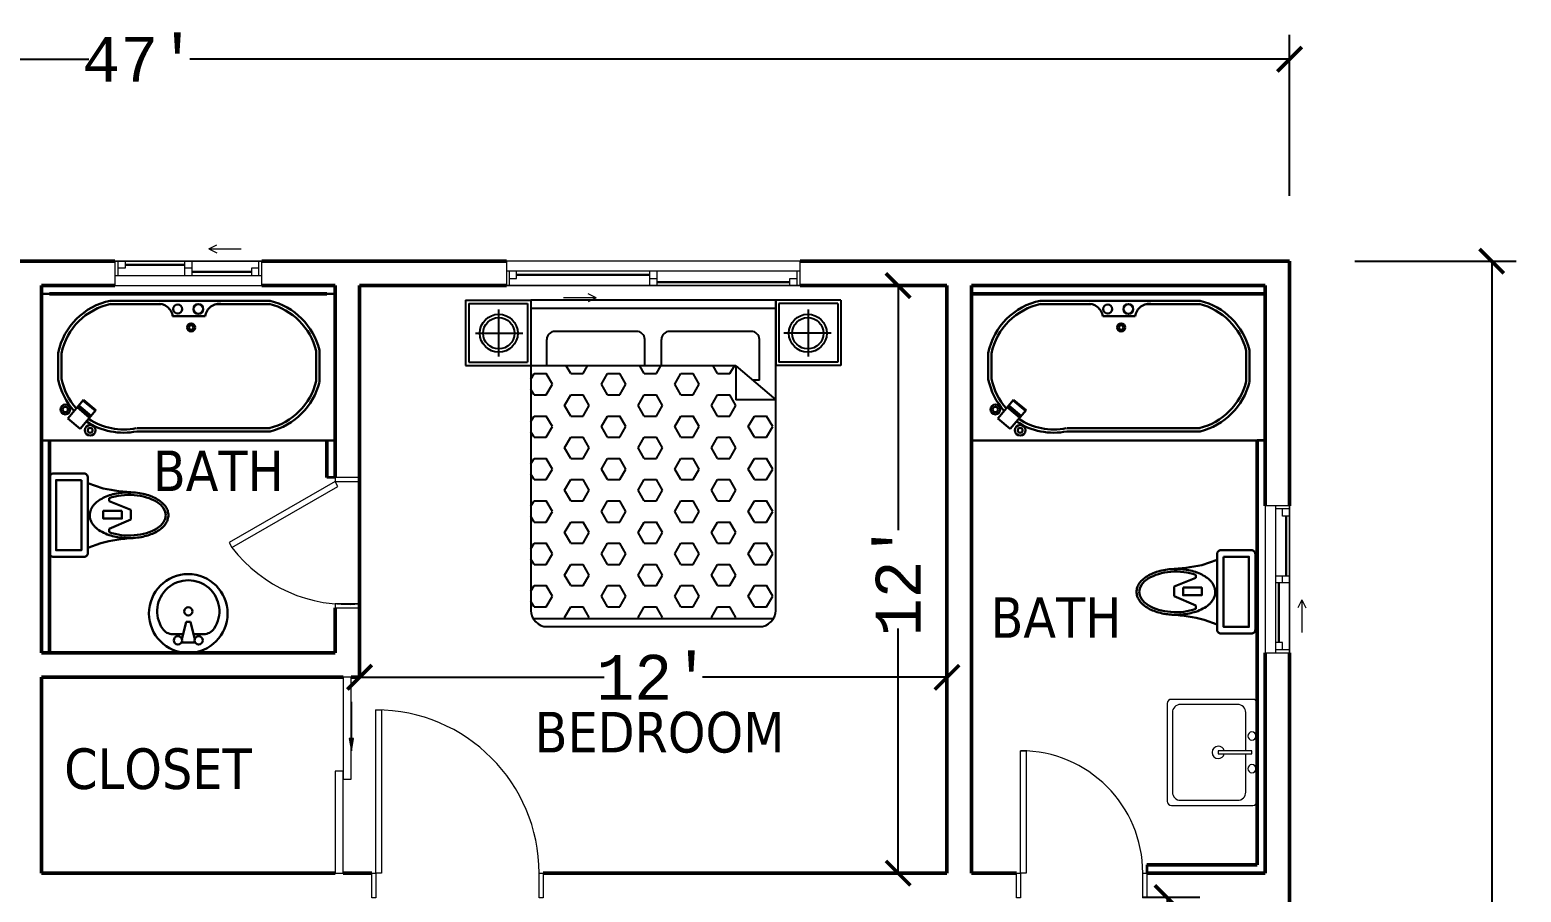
# Model space of a CAD drawing. Header units: inches. Extents: x 8351 to 42256, y 21052 to 33437.
# Drawn here: x 32353.8 to 32719.4, y 30037.3 to 30248.7 of the extents above; entities that cross this region are included whole.
import ezdxf

# ---------------------------------------------------------------- set-up
doc = ezdxf.new("R2010")
doc.units = ezdxf.units.IN
doc.header["$MEASUREMENT"] = 0
for name, color, linetype, lineweight in [('A-DETL-GENF', 92, 'Continuous', 9), ('A-DIM', 7, 'Continuous', 25), ('A-DOOR', 10, 'Continuous', 13), ('A-DOOR-FRAM', 31, 'Continuous', 20), ('A-GLAZ', 160, 'Continuous', 13), ('A-PLUMBING', 6, 'Continuous', 30), ('A-TEXT', 7, 'Continuous', 25), ('A-WALL', 7, 'Continuous', 35), ('P-SANR-FIXT', 220, 'Continuous', 9)]:
    doc.layers.add(name, color=color, linetype=linetype, lineweight=lineweight)
doc.layers.add('A-FUNTURE', color=241, linetype='Continuous')
doc.styles.add('ATT', font='txt')
doc.styles.add('PDF Tahoma', font='tahoma.ttf')
doc.styles.get("Standard").update_dxf_attribs({"font": 'consolab.ttf', "height": 11})
doc.dimstyles.get("Standard").update_dxf_attribs({"dimtxt": 11, "dimasz": 6, "dimexe": 6, "dimexo": 16, "dimgap": 0.09, "dimtad": 0, "dimdec": 0, "dimzin": 0, "dimdsep": 46, "dimlunit": 4, "dimtxsty": 'Standard', "dimblk": 'ARCHTICK', "dimcen": 0.09, "dimclrd": 256, "dimclre": 256, "dimclrt": 256, "dimadec": 0, "dimazin": 0, "dimtfac": 1, "dimtdec": 0, "dimtix": 1, "dimtofl": 0, "dimtmove": 0, "dimatfit": 2, "dimldrblk": 'ARCHTICK', "dimfxl": 1, "dimtolj": 1, "dimtzin": 0, "dimlwd": -1, "dimlwe": -1, "dimarcsym": 0})

# ---------------------------------------------------------------- blocks, each defined once
blk = doc.blocks.new('M_Door-Interior-Single-Full Glass-Wood - M_Door-Interior-Single-Full Glass-Wood-325325-B-FLOOR-PLAN')
at = {"layer": 'A-DOOR', "lineweight": 20}
for p, q in [((13.62, -2.88), (15, -2.88)), ((13.62, -32.88), (13.62, -2.88)), ((15, -2.88), (15, -32.88)), ((15, -32.88), (13.62, -32.88))]:
    blk.add_line(p, q, dxfattribs=at)
at = {"layer": 'A-DOOR', "lineweight": 9}
blk.add_arc((15, -2.88), 30, 180, 270, dxfattribs=at)
at = {"layer": 'A-DOOR-FRAM'}
for p, q in [((-15.98, 3.13), (-15, 3.13)), ((-15.98, -2.88), (-15.98, 3.13)), ((-15, 3.13), (-15, -2.88)), ((15, 3.13), (15.98, 3.13)), ((15, -2.88), (15, 3.13)), ((15.98, 3.13), (15.98, -2.88)), ((-15, -2.88), (-15.98, -2.88)), ((15.98, -2.88), (15, -2.88))]:
    blk.add_line(p, q, dxfattribs=at)
blk = doc.blocks.new('M_Door-Interior-Single-6_Panel-Wood - M_Door-Interior-Single-6_Panel-Wood-325326-B-FLOOR-PLAN')
at = {"layer": 'A-DOOR', "lineweight": 20}
for p, q in [((18.62, -2.88), (20, -2.88)), ((18.62, -42.88), (18.62, -2.88)), ((20, -2.88), (20, -42.88)), ((20, -42.88), (18.62, -42.88))]:
    blk.add_line(p, q, dxfattribs=at)
at = {"layer": 'A-DOOR', "lineweight": 9}
blk.add_arc((20, -2.88), 40, 180, 270, dxfattribs=at)
at = {"layer": 'A-DOOR-FRAM'}
for p, q in [((-20.98, 3.13), (-20, 3.13)), ((-20.98, -2.88), (-20.98, 3.13)), ((-20, 3.13), (-20, -2.88)), ((20, 3.13), (20.98, 3.13)), ((20, -2.88), (20, 3.13)), ((20.98, 3.13), (20.98, -2.88)), ((-20, -2.88), (-20.98, -2.88)), ((20.98, -2.88), (20, -2.88))]:
    blk.add_line(p, q, dxfattribs=at)
blk = doc.blocks.new('M_Door-Double-Sliding - 1700 x 2000mm-325327-B-FLOOR-PLAN')
at = {"layer": 'A-DETL-GENF', "lineweight": 13}
blk.add_hatch(color=256, dxfattribs=at).paths.add_polyline_path([(9.01, 4.53), (6, 4), (9.01, 3.47)], flags=0)
at = {"layer": 'A-DETL-GENF'}
for p, q in [((9.01, 4.53), (6, 4)), ((18, 4), (6, 4)), ((6, 4), (9.01, 3.47)), ((9.01, 3.47), (9.01, 4.53))]:
    blk.add_line(p, q, dxfattribs=at)
at = {"layer": 'A-DOOR', "lineweight": 20}
for p, q in [((0.98, 8), (-24, 8)), ((-24, 8), (-24, 6.03)), ((0.98, 6.03), (0.98, 8)), ((-24, 6.03), (0.98, 6.03)), ((24, 6.03), (-0.98, 6.03)), ((-0.98, 6.03), (-0.98, 4.06)), ((-0.98, 4.06), (24, 4.06)), ((24, 4.06), (24, 6.03))]:
    blk.add_line(p, q, dxfattribs=at)
blk = doc.blocks.new('M_Window-Sliding-Double - 1500 x 1200mm-330903-B-FLOOR-PLAN')
at = {"layer": 'A-GLAZ'}
for p, q in [((14, 5.85), (16, 6.85)), ((14, 5.85), (16, 4.85)), ((14, 5.85), (22, 5.85)), ((36, 2.85), (-36, 2.85)), ((-36, -3.15), (36, -3.15))]:
    blk.add_line(p, q, dxfattribs=at)
at = {"layer": 'A-GLAZ', "lineweight": 20}
for p, q in [((-36, 2.85), (-36, -3.15)), ((-36, 2.85), (-33.5, 2.85)), ((-35.25, 2.85), (-35.25, -0.65)), ((-33.5, 1.1), (-35.25, 1.1)), ((-33.5, 2.85), (-33.5, 1.1)), ((-0.875, -0.65), (-0.875, 2.85)), ((-0.875, 2.85), (0.875, 2.85)), ((0.875, 1.1), (-0.875, 1.1)), ((0.875, 2.85), (0.875, -0.65)), ((33.5, 1.1), (33.5, -0.65)), ((35.25, 1.1), (33.5, 1.1)), ((35.25, 2.85), (36, 2.85)), ((35.25, 2.85), (35.25, -0.65)), ((36, -3.15), (36, 2.85)), ((-36, -0.65), (-35.25, -0.65)), ((-0.875, -0.65), (0.875, -0.65)), ((33.5, -0.65), (36, -0.65))]:
    blk.add_line(p, q, dxfattribs=at)
at = {"layer": 'A-GLAZ', "lineweight": 9}
for p, q in [((-33.5, 2.85), (-0.875, 2.85)), ((0.875, 2.85), (35.25, 2.85)), ((-35.25, -0.65), (-0.875, -0.65)), ((0.875, -0.65), (33.5, -0.65))]:
    blk.add_line(p, q, dxfattribs=at)
at = {"layer": 'A-GLAZ', "lineweight": 30}
for p, q in [((-33.5, 1.975), (-0.875, 1.975)), ((0.875, 0.225), (33.5, 0.225))]:
    blk.add_line(p, q, dxfattribs=at)
blk = doc.blocks.new('M_Window-Sliding-Double - 1500 x 1200mm 5-331504-B-FLOOR-PLAN')
at = {"layer": 'A-GLAZ'}
for p, q in [((5, 5.85), (7, 6.85)), ((5, 5.85), (7, 4.85)), ((5, 5.85), (13, 5.85)), ((18, 2.85), (-18, 2.85)), ((-18, -3.15), (18, -3.15))]:
    blk.add_line(p, q, dxfattribs=at)
at = {"layer": 'A-GLAZ', "lineweight": 20}
for p, q in [((-18, 2.85), (-18, -3.15)), ((-18, 2.85), (-15.5, 2.85)), ((-17.25, 2.85), (-17.25, -0.65)), ((-15.5, 1.1), (-17.25, 1.1)), ((-15.5, 2.85), (-15.5, 1.1)), ((-0.875, -0.65), (-0.875, 2.85)), ((-0.875, 2.85), (0.875, 2.85)), ((0.875, 1.1), (-0.875, 1.1)), ((0.875, 2.85), (0.875, -0.65)), ((15.5, 1.1), (15.5, -0.65)), ((17.25, 1.1), (15.5, 1.1)), ((17.25, 2.85), (18, 2.85)), ((17.25, 2.85), (17.25, -0.65)), ((18, -3.15), (18, 2.85)), ((-18, -0.65), (-17.25, -0.65)), ((-0.875, -0.65), (0.875, -0.65)), ((15.5, -0.65), (18, -0.65))]:
    blk.add_line(p, q, dxfattribs=at)
at = {"layer": 'A-GLAZ', "lineweight": 9}
for p, q in [((-15.5, 2.85), (-0.875, 2.85)), ((0.875, 2.85), (17.25, 2.85)), ((-17.25, -0.65), (-0.875, -0.65)), ((0.875, -0.65), (15.5, -0.65))]:
    blk.add_line(p, q, dxfattribs=at)
at = {"layer": 'A-GLAZ', "lineweight": 30}
for p, q in [((-15.5, 1.975), (-0.875, 1.975)), ((0.875, 0.225), (15.5, 0.225))]:
    blk.add_line(p, q, dxfattribs=at)
blk = doc.blocks.new('*X56')
at = {"color": 0, "ltscale": 120}
for p, q in [((62755.8, 38937.8), (62775, 38971.1)), ((62775, 38971.1), (62850, 38971.1)), ((62887.5, 38906.2), (62850, 38971.1)), ((63000, 38971.1), (62972.5, 39018.8)), ((63000, 38971.1), (63075, 38971.1)), ((63075, 38971.1), (63102.5, 39018.8)), ((63187.5, 38906.2), (63225, 38971.1)), ((63225, 38971.1), (63300, 38971.1)), ((63337.5, 38906.2), (63300, 38971.1)), ((63450, 38971.1), (63422.5, 39018.8)), ((63450, 38971.1), (63525, 38971.1)), ((63525, 38971.1), (63552.5, 39018.8)), ((63637.5, 38906.2), (63675, 38971.1)), ((63675, 38971.1), (63750, 38971.1)), ((63787.5, 38906.2), (63750, 38971.1)), ((63900, 38971.1), (63872.5, 39018.8)), ((63900, 38971.1), (63975, 38971.1)), ((63975, 38971.1), (64002.5, 39018.8)), ((62775, 38841.2), (62755.8, 38874.6)), ((62850, 38841.2), (62887.5, 38906.2)), ((63225, 38841.2), (63187.5, 38906.2)), ((63300, 38841.2), (63337.5, 38906.2)), ((63675, 38841.2), (63637.5, 38906.2)), ((63750, 38841.2), (63787.5, 38906.2)), ((62775, 38841.2), (62850, 38841.2)), ((62962.5, 38776.3), (63000, 38841.2)), ((63000, 38711.3), (62962.5, 38776.3)), ((63000, 38841.2), (63075, 38841.2)), ((63112.5, 38776.3), (63075, 38841.2)), ((63075, 38711.3), (63112.5, 38776.3)), ((63225, 38841.2), (63300, 38841.2)), ((63412.5, 38776.3), (63450, 38841.2)), ((63450, 38711.3), (63412.5, 38776.3)), ((63450, 38841.2), (63525, 38841.2)), ((63562.5, 38776.3), (63525, 38841.2)), ((63525, 38711.3), (63562.5, 38776.3)), ((63675, 38841.2), (63750, 38841.2)), ((63862.5, 38776.3), (63900, 38841.2)), ((63900, 38711.3), (63862.5, 38776.3)), ((63900, 38841.2), (63975, 38841.2)), ((64012.5, 38776.3), (63975, 38841.2)), ((63975, 38711.3), (64012.5, 38776.3)), ((62755.8, 38678), (62775, 38711.3)), ((62775, 38711.3), (62850, 38711.3)), ((62887.5, 38646.4), (62850, 38711.3)), ((63000, 38711.3), (63075, 38711.3)), ((63187.5, 38646.4), (63225, 38711.3)), ((63225, 38711.3), (63300, 38711.3)), ((63337.5, 38646.4), (63300, 38711.3)), ((63450, 38711.3), (63525, 38711.3)), ((63637.5, 38646.4), (63675, 38711.3)), ((63675, 38711.3), (63750, 38711.3)), ((63787.5, 38646.4), (63750, 38711.3)), ((63900, 38711.3), (63975, 38711.3)), ((64087.5, 38646.4), (64125, 38711.3)), ((64125, 38711.3), (64200, 38711.3)), ((64237.5, 38646.4), (64200, 38711.3)), ((62775, 38581.4), (62755.8, 38614.8)), ((62775, 38581.4), (62850, 38581.4)), ((62850, 38581.4), (62887.5, 38646.4)), ((62962.5, 38516.5), (63000, 38581.4)), ((63000, 38581.4), (63075, 38581.4)), ((63112.5, 38516.5), (63075, 38581.4)), ((63225, 38581.4), (63187.5, 38646.4)), ((63225, 38581.4), (63300, 38581.4)), ((63300, 38581.4), (63337.5, 38646.4)), ((63412.5, 38516.5), (63450, 38581.4)), ((63450, 38581.4), (63525, 38581.4)), ((63562.5, 38516.5), (63525, 38581.4)), ((63675, 38581.4), (63637.5, 38646.4)), ((63675, 38581.4), (63750, 38581.4)), ((63750, 38581.4), (63787.5, 38646.4)), ((63862.5, 38516.5), (63900, 38581.4)), ((63900, 38581.4), (63975, 38581.4)), ((64012.5, 38516.5), (63975, 38581.4)), ((64125, 38581.4), (64087.5, 38646.4)), ((64125, 38581.4), (64200, 38581.4)), ((64200, 38581.4), (64237.5, 38646.4)), ((63000, 38451.5), (62962.5, 38516.5)), ((63075, 38451.5), (63112.5, 38516.5)), ((63450, 38451.5), (63412.5, 38516.5)), ((63525, 38451.5), (63562.5, 38516.5)), ((63900, 38451.5), (63862.5, 38516.5)), ((63975, 38451.5), (64012.5, 38516.5)), ((62755.8, 38418.2), (62775, 38451.5)), ((62775, 38451.5), (62850, 38451.5)), ((62887.5, 38386.6), (62850, 38451.5)), ((63000, 38451.5), (63075, 38451.5)), ((63187.5, 38386.6), (63225, 38451.5)), ((63225, 38451.5), (63300, 38451.5)), ((63337.5, 38386.6), (63300, 38451.5)), ((63450, 38451.5), (63525, 38451.5)), ((63637.5, 38386.6), (63675, 38451.5)), ((63675, 38451.5), (63750, 38451.5)), ((63787.5, 38386.6), (63750, 38451.5)), ((63900, 38451.5), (63975, 38451.5)), ((64087.5, 38386.6), (64125, 38451.5)), ((64125, 38451.5), (64200, 38451.5)), ((64237.5, 38386.6), (64200, 38451.5)), ((62775, 38321.6), (62755.8, 38354.9)), ((62775, 38321.6), (62850, 38321.6)), ((62850, 38321.6), (62887.5, 38386.6)), ((62962.5, 38256.7), (63000, 38321.6)), ((63000, 38321.6), (63075, 38321.6)), ((63112.5, 38256.7), (63075, 38321.6)), ((63225, 38321.6), (63187.5, 38386.6)), ((63225, 38321.6), (63300, 38321.6)), ((63300, 38321.6), (63337.5, 38386.6)), ((63412.5, 38256.7), (63450, 38321.6)), ((63450, 38321.6), (63525, 38321.6)), ((63562.5, 38256.7), (63525, 38321.6)), ((63675, 38321.6), (63637.5, 38386.6)), ((63675, 38321.6), (63750, 38321.6)), ((63750, 38321.6), (63787.5, 38386.6)), ((63862.5, 38256.7), (63900, 38321.6)), ((63900, 38321.6), (63975, 38321.6)), ((64012.5, 38256.7), (63975, 38321.6)), ((64125, 38321.6), (64087.5, 38386.6)), ((64125, 38321.6), (64200, 38321.6)), ((64200, 38321.6), (64237.5, 38386.6)), ((63000, 38191.7), (62962.5, 38256.7)), ((63075, 38191.7), (63112.5, 38256.7)), ((63450, 38191.7), (63412.5, 38256.7)), ((63525, 38191.7), (63562.5, 38256.7)), ((63900, 38191.7), (63862.5, 38256.7)), ((63975, 38191.7), (64012.5, 38256.7)), ((62755.8, 38158.4), (62775, 38191.7)), ((62775, 38191.7), (62850, 38191.7)), ((62887.5, 38126.8), (62850, 38191.7)), ((62850, 38061.8), (62887.5, 38126.8)), ((63000, 38191.7), (63075, 38191.7)), ((63187.5, 38126.8), (63225, 38191.7)), ((63225, 38061.8), (63187.5, 38126.8)), ((63225, 38191.7), (63300, 38191.7)), ((63337.5, 38126.8), (63300, 38191.7)), ((63300, 38061.8), (63337.5, 38126.8)), ((63450, 38191.7), (63525, 38191.7)), ((63637.5, 38126.8), (63675, 38191.7)), ((63675, 38061.8), (63637.5, 38126.8)), ((63675, 38191.7), (63750, 38191.7)), ((63787.5, 38126.8), (63750, 38191.7)), ((63750, 38061.8), (63787.5, 38126.8)), ((63900, 38191.7), (63975, 38191.7)), ((64087.5, 38126.8), (64125, 38191.7)), ((64125, 38061.8), (64087.5, 38126.8)), ((64125, 38191.7), (64200, 38191.7)), ((64237.5, 38126.8), (64200, 38191.7)), ((64200, 38061.8), (64237.5, 38126.8)), ((62775, 38061.8), (62755.8, 38095.1)), ((62775, 38061.8), (62850, 38061.8)), ((62962.5, 37996.9), (63000, 38061.8)), ((63000, 38061.8), (63075, 38061.8)), ((63112.5, 37996.9), (63075, 38061.8)), ((63225, 38061.8), (63300, 38061.8)), ((63412.5, 37996.9), (63450, 38061.8)), ((63450, 38061.8), (63525, 38061.8)), ((63562.5, 37996.9), (63525, 38061.8)), ((63675, 38061.8), (63750, 38061.8)), ((63862.5, 37996.9), (63900, 38061.8)), ((63900, 38061.8), (63975, 38061.8)), ((64012.5, 37996.9), (63975, 38061.8)), ((64125, 38061.8), (64200, 38061.8)), ((62755.8, 37898.6), (62775, 37931.9)), ((62775, 37931.9), (62850, 37931.9)), ((62887.5, 37867), (62850, 37931.9)), ((63000, 37931.9), (62962.5, 37996.9)), ((63000, 37931.9), (63075, 37931.9)), ((63075, 37931.9), (63112.5, 37996.9)), ((63187.5, 37867), (63225, 37931.9)), ((63225, 37931.9), (63300, 37931.9)), ((63337.5, 37867), (63300, 37931.9)), ((63450, 37931.9), (63412.5, 37996.9)), ((63450, 37931.9), (63525, 37931.9)), ((63525, 37931.9), (63562.5, 37996.9)), ((63637.5, 37867), (63675, 37931.9)), ((63675, 37931.9), (63750, 37931.9)), ((63787.5, 37867), (63750, 37931.9)), ((63900, 37931.9), (63862.5, 37996.9)), ((63900, 37931.9), (63975, 37931.9)), ((63975, 37931.9), (64012.5, 37996.9)), ((64087.5, 37867), (64125, 37931.9)), ((64125, 37931.9), (64200, 37931.9)), ((64237.5, 37867), (64200, 37931.9)), ((62850, 37802), (62887.5, 37867)), ((63225, 37802), (63187.5, 37867)), ((63300, 37802), (63337.5, 37867)), ((63675, 37802), (63637.5, 37867)), ((63750, 37802), (63787.5, 37867)), ((64125, 37802), (64087.5, 37867)), ((64200, 37802), (64237.5, 37867)), ((62775, 37802), (62755.8, 37835.3)), ((62775, 37802), (62850, 37802)), ((62962.5, 37737.1), (63000, 37802)), ((63000, 37802), (63075, 37802)), ((63112.5, 37737.1), (63075, 37802)), ((63225, 37802), (63300, 37802)), ((63412.5, 37737.1), (63450, 37802)), ((63450, 37802), (63525, 37802)), ((63562.5, 37737.1), (63525, 37802)), ((63675, 37802), (63750, 37802)), ((63862.5, 37737.1), (63900, 37802)), ((63900, 37802), (63975, 37802)), ((64012.5, 37737.1), (63975, 37802)), ((64125, 37802), (64200, 37802)), ((62755.8, 37638.8), (62775, 37672.1)), ((62775, 37672.1), (62850, 37672.1)), ((62887.5, 37607.2), (62850, 37672.1)), ((63000, 37672.1), (62962.5, 37737.1)), ((63000, 37672.1), (63075, 37672.1)), ((63075, 37672.1), (63112.5, 37737.1)), ((63187.5, 37607.2), (63225, 37672.1)), ((63225, 37672.1), (63300, 37672.1)), ((63337.5, 37607.2), (63300, 37672.1)), ((63450, 37672.1), (63412.5, 37737.1)), ((63450, 37672.1), (63525, 37672.1)), ((63525, 37672.1), (63562.5, 37737.1)), ((63637.5, 37607.2), (63675, 37672.1)), ((63675, 37672.1), (63750, 37672.1)), ((63787.5, 37607.2), (63750, 37672.1)), ((63900, 37672.1), (63862.5, 37737.1)), ((63900, 37672.1), (63975, 37672.1)), ((63975, 37672.1), (64012.5, 37737.1)), ((64087.5, 37607.2), (64125, 37672.1)), ((64125, 37672.1), (64200, 37672.1)), ((64237.5, 37607.2), (64200, 37672.1)), ((62775, 37542.2), (62755.8, 37575.5)), ((62850, 37542.2), (62887.5, 37607.2)), ((63225, 37542.2), (63187.5, 37607.2)), ((63300, 37542.2), (63337.5, 37607.2)), ((63675, 37542.2), (63637.5, 37607.2)), ((63750, 37542.2), (63787.5, 37607.2)), ((64125, 37542.2), (64087.5, 37607.2)), ((64200, 37542.2), (64237.5, 37607.2)), ((62775, 37542.2), (62850, 37542.2)), ((62962.5, 37477.2), (63000, 37542.2)), ((62966.3, 37470.6), (62962.5, 37477.2)), ((63000, 37542.2), (63075, 37542.2)), ((63112.5, 37477.2), (63075, 37542.2)), ((63108.7, 37470.6), (63112.5, 37477.2)), ((63225, 37542.2), (63300, 37542.2)), ((63412.5, 37477.2), (63450, 37542.2)), ((63416.3, 37470.6), (63412.5, 37477.2)), ((63450, 37542.2), (63525, 37542.2)), ((63562.5, 37477.2), (63525, 37542.2)), ((63558.7, 37470.6), (63562.5, 37477.2)), ((63675, 37542.2), (63750, 37542.2)), ((63862.5, 37477.2), (63900, 37542.2)), ((63866.3, 37470.6), (63862.5, 37477.2)), ((63900, 37542.2), (63975, 37542.2)), ((64012.5, 37477.2), (63975, 37542.2)), ((64008.7, 37470.6), (64012.5, 37477.2)), ((64125, 37542.2), (64200, 37542.2))]:
    blk.add_line(p, q, dxfattribs=at)
blk = doc.blocks.new('A$C7B615FF4')
at = {"color": 6}
for p, q in [((84.7, 414.2), (54.7, 493)), ((418.8, 399.8), (452.3, 493)), ((150.8, 363.6), (172.7, 363.6)), ((172.7, 363.6), (228.2, 231)), ((288.6, 231), (341.7, 363.6)), ((341.7, 363.6), (359.3, 363.6)), ((228.2, 231), (288.6, 231))]:
    blk.add_line(p, q, dxfattribs=at)
blk.add_lwpolyline([(510.2, 517), (510.2, 704.1, 0.414214), (486.2, 728.1), (24, 728.1, 0.414214), (0, 704.1), (0, 517, 0.414214), (24, 493), (486.2, 493, 0.414214)], format="xyb", close=True, dxfattribs=at)
for points in [[(470.2, 533), (470.2, 688.1), (40, 688.1), (40, 533)], [(281.9, 284.7), (281.9, 398.9), (234.9, 398.9), (234.9, 284.7)]]:
    blk.add_lwpolyline(points, close=True, dxfattribs=at)
for centre, radius, start, end in [((-979.3, 146.8), 1097, 3.62928, 14.10578), ((1726.6, 133), 1334.7, 168.47096, 176.90346)]:
    blk.add_arc(centre, radius, start, end, dxfattribs=at)
blk.add_ellipse((255.1, 241), major_axis=(0, -225), ratio=0.552239, start_param=4.13653, end_param=8.429841, dxfattribs=at)
blk.add_open_spline([(255.1, 0), (259.5, 0), (263.9, 0.3), (272.7, 1.7), (277, 2.8), (285.6, 5.5), (289.8, 7.1), (298.1, 11.1), (302.1, 13.4), (313.7, 21), (321, 27.1), (334.7, 41.2), (341.1, 49.2), (354.1, 68.5), (360.5, 80.1), (371.8, 105.3), (376.7, 118.8), (384.8, 147.2), (388.1, 162.1), (392.9, 192.6), (394.4, 208.3), (395.6, 239.9), (395.4, 255.8), (393.1, 287.2), (391.1, 302.7), (385.3, 332.8), (381.6, 347.3), (372.5, 374.9), (367.2, 387.9), (355.1, 412), (348.3, 423), (333.3, 442.7), (325.2, 451.3), (311.1, 462.8), (305.6, 466.6), (294.1, 473.1), (288.2, 475.7), (276, 479.7), (269.8, 481), (257.3, 482.3), (251, 482.2), (238.5, 480.7), (232.3, 479.2), (220.2, 475), (214.3, 472.2), (202.9, 465.5), (197.4, 461.6), (186.9, 452.7), (181.8, 447.7), (168, 432), (159.8, 420.1), (145.3, 393.5), (139, 378.9), (129.4, 350.3), (125.8, 336.6), (120, 308.3), (117.8, 293.7), (115.2, 264.1), (114.6, 249), (115.1, 219), (116.2, 204.1), (119.8, 174.8), (122.4, 160.4), (129.2, 132.7), (133.3, 119.5), (142.9, 94.4), (148.4, 82.6), (160.7, 60.9), (167.5, 51.1), (179.9, 36.3), (185.3, 30.9), (196.5, 21.1), (202.4, 16.9), (214.6, 9.7), (221, 6.7), (232.7, 2.8), (238, 1.6), (247.2, 0.3), (251.1, 0), (255.1, 0)], degree=3, knots=[0, 0, 0, 0, 0.086589, 0.086589, 0.173179, 0.173179, 0.259768, 0.259768, 0.346358, 0.346358, 0.516172, 0.516172, 0.685987, 0.685987, 0.889084, 0.889084, 1.092182, 1.092182, 1.29528, 1.29528, 1.498377, 1.498377, 1.701475, 1.701475, 1.904573, 1.904573, 2.10767, 2.10767, 2.310768, 2.310768, 2.513866, 2.513866, 2.716963, 2.716963, 2.840061, 2.840061, 2.963158, 2.963158, 3.086255, 3.086255, 3.209352, 3.209352, 3.332449, 3.332449, 3.455546, 3.455546, 3.578643, 3.578643, 3.701741, 3.701741, 3.933446, 3.933446, 4.165152, 4.165152, 4.357552, 4.357552, 4.549953, 4.549953, 4.742353, 4.742353, 4.934754, 4.934754, 5.127155, 5.127155, 5.319555, 5.319555, 5.511956, 5.511956, 5.704356, 5.704356, 5.83648, 5.83648, 5.968605, 5.968605, 6.100729, 6.100729, 6.206235, 6.206235, 6.283185, 6.283185, 6.283185, 6.283185], dxfattribs=at)
blk = doc.blocks.new('P15LAV05')
at = {"color": 0, "linetype": 'ByBlock'}
for p, q in [((114.3, 31.8), (114.3, 95)), ((63.5, -38.1), (63.5, 38.1)), ((190.5, 12.7), (88.9, 38.1)), ((190.5, -12.7), (190.5, 12.7)), ((88.9, -38.1), (190.5, -12.7)), ((114.3, -95), (114.3, -31.8))]:
    blk.add_line(p, q, dxfattribs=at)
for centre, radius in [((241.3, 0), 241.3), ((76.2, 63.5), 25.4), ((254, 0), 25.4), ((76.2, -63.5), 25.4)]:
    blk.add_circle(centre, radius, dxfattribs=at)
for centre, radius, start, end in [((254, 0), 190.5, 236.25101, 123.74899), ((190.5, 95), 76.2, 123.74899, 180), ((190.5, -95), 76.2, 180, 236.25101)]:
    blk.add_arc(centre, radius, start, end, dxfattribs=at)
at = {"color": 0, "linetype": 'ByBlock', "style": 'ATT'}
for tag, p, flags in [('ITEM', (0, -457.2), 3), ('ROOM_NUMBER', (0, -685.8), 1)]:
    blk.add_attdef(tag, p, '', height=152.4, dxfattribs=dict(at, flags=flags))
blk = doc.blocks.new('Sink-Single-2D - 26_ x 22_-554971-FLOOR-PLAN')
at = {"layer": 'P-SANR-FIXT'}
for p, q in [((25.06, 26), (1.06, 26)), ((25.06, 26), (1.06, 26)), ((0.06, 25), (0.06, 5)), ((0.06, 25), (0.06, 5)), ((1.31, 22.75), (1.31, 8.75)), ((22.81, 24.75), (3.31, 24.75)), ((24.81, 8.75), (24.81, 22.75)), ((26.06, 5), (26.06, 25)), ((26.06, 5), (26.06, 25)), ((13.43, 13.5), (12.68, 13.5)), ((12.68, 13.5), (12.68, 5.25)), ((13.43, 5.25), (13.43, 13.5)), ((1.06, 4), (25.06, 4)), ((1.06, 4), (25.06, 4)), ((3.31, 6.75), (12.68, 6.75)), ((12.68, 5.25), (13.43, 5.25)), ((13.43, 6.75), (22.81, 6.75))]:
    blk.add_line(p, q, dxfattribs=at)
for centre, radius, start, end in [((1.06, 25), 1, 90, 180), ((1.06, 25), 1, 90, 180), ((25.06, 25), 1, 0, 90), ((25.06, 25), 1, 0, 90), ((3.31, 22.75), 2, 90, 180), ((22.81, 22.75), 2, 360, 90), ((13.06, 13.5), 1.5, 360, 180), ((13.06, 13.5), 1.5, 180, 255.5225), ((13.06, 13.5), 1.5, 284.4775, 0), ((3.31, 8.75), 2, 180, 270), ((22.81, 8.75), 2, 270, 0), ((1.06, 5), 1, 180, 270), ((1.06, 5), 1, 180, 270), ((9.06, 5.25), 1, 360, 180), ((9.06, 5.25), 1, 180, 360), ((17.06, 5.25), 1, 360, 180), ((17.06, 5.25), 1, 180, 360), ((25.06, 5), 1, 270, 360), ((25.06, 5), 1, 270, 0)]:
    blk.add_arc(centre, radius, start, end, dxfattribs=at)
blk = doc.blocks.new('_ArchTick')
at = {"color": 0, "linetype": 'ByBlock', "const_width": 0.15}
blk.add_lwpolyline([(-0.5, -0.5), (0.5, 0.5)], dxfattribs=at)
blk = doc.blocks.new('*D75')
at = {"layer": 'A-DIM', "transparency": 16777216}
for p, q in [((32678.66, 30192), (32718.2, 30192)), ((32712.2, 30192), (32712.2, 29909.91)), ((32712.2, 29574), (32712.2, 29856.09)), ((32600.66, 29574), (32718.2, 29574))]:
    blk.add_line(p, q, dxfattribs=at)
at = {"layer": 'Defpoints', "color": 0, "transparency": 16777216}
for p in [(32662.66, 30192), (32584.66, 29574), (32712.2, 29574)]:
    blk.add_point(p, dxfattribs=at)
at = {"layer": 'A-DIM', "transparency": 16777216, "xscale": 6, "yscale": 6, "zscale": 6}
for p, rotation in [((32712.2, 30192), 90), ((32712.2, 29574), 270)]:
    blk.add_blockref('_ArchTick', p, dxfattribs=dict(at, rotation=rotation))
at = {"layer": 'A-DIM', "transparency": 16777216, "insert": (32712.2, 29883), "char_height": 11, "attachment_point": 5, "rotation": 90}
blk.add_mtext('\\A1;51\'-6"', dxfattribs=at)
blk = doc.blocks.new('*D76')
at = {"layer": 'A-DIM', "transparency": 16777216}
for p, q in [((32098.66, 30208), (32098.66, 30247.47)), ((32662.66, 30208), (32662.66, 30247.47)), ((32098.66, 30241.47), (32368.31, 30241.47)), ((32662.66, 30241.47), (32393.01, 30241.47))]:
    blk.add_line(p, q, dxfattribs=at)
at = {"layer": 'Defpoints', "color": 0, "transparency": 16777216}
for p in [(32098.66, 30241.47), (32098.66, 30192), (32662.66, 30192)]:
    blk.add_point(p, dxfattribs=at)
at = {"layer": 'A-DIM', "transparency": 16777216, "xscale": 6, "yscale": 6, "zscale": 6, "rotation": 180}
blk.add_blockref('_ArchTick', (32098.66, 30241.47), dxfattribs=at)
at = {"layer": 'A-DIM', "transparency": 16777216, "xscale": 6, "yscale": 6, "zscale": 6}
blk.add_blockref('_ArchTick', (32662.66, 30241.47), dxfattribs=at)
at = {"layer": 'A-DIM', "transparency": 16777216, "insert": (32380.66, 30241.47), "char_height": 11, "attachment_point": 5}
blk.add_mtext("\\A1;47'", dxfattribs=at)
blk = doc.blocks.new('*D77')
at = {"layer": 'A-DIM', "transparency": 16777216}
for p, q in [((32562.66, 30186), (32560.69, 30186)), ((32566.69, 30186), (32566.69, 30126.03)), ((32566.69, 30042), (32566.69, 30101.97)), ((32562.66, 30042), (32560.69, 30042))]:
    blk.add_line(p, q, dxfattribs=at)
at = {"layer": 'Defpoints', "color": 0, "transparency": 16777216}
for p in [(32578.66, 30186), (32566.69, 30042), (32578.66, 30042)]:
    blk.add_point(p, dxfattribs=at)
at = {"layer": 'A-DIM', "transparency": 16777216, "xscale": 6, "yscale": 6, "zscale": 6}
for p, rotation in [((32566.69, 30186), 90), ((32566.69, 30042), 270)]:
    blk.add_blockref('_ArchTick', p, dxfattribs=dict(at, rotation=rotation))
at = {"layer": 'A-DIM', "transparency": 16777216, "insert": (32566.69, 30114), "char_height": 11, "attachment_point": 5, "rotation": 90}
blk.add_mtext("\\A1;12'", dxfattribs=at)
blk = doc.blocks.new('*D78')
at = {"layer": 'A-DIM', "transparency": 16777216}
for p, q in [((32434.66, 30106), (32434.66, 30096)), ((32578.66, 30106), (32578.66, 30096)), ((32434.66, 30090), (32494.63, 30090)), ((32578.66, 30090), (32518.69, 30090))]:
    blk.add_line(p, q, dxfattribs=at)
at = {"layer": 'Defpoints', "color": 0, "transparency": 16777216}
for p in [(32434.66, 30090), (32578.66, 30090), (32578.66, 30090)]:
    blk.add_point(p, dxfattribs=at)
at = {"layer": 'A-DIM', "transparency": 16777216, "xscale": 6, "yscale": 6, "zscale": 6, "rotation": 180}
blk.add_blockref('_ArchTick', (32434.66, 30090), dxfattribs=at)
at = {"layer": 'A-DIM', "transparency": 16777216, "xscale": 6, "yscale": 6, "zscale": 6}
blk.add_blockref('_ArchTick', (32578.66, 30090), dxfattribs=at)
at = {"layer": 'A-DIM', "transparency": 16777216, "insert": (32506.66, 30090), "char_height": 11, "attachment_point": 5}
blk.add_mtext("\\A1;12'", dxfattribs=at)
blk = doc.blocks.new('*D82')
at = {"layer": 'A-DIM', "transparency": 16777216}
for p, q in [((32640.66, 30036), (32626.61, 30036)), ((32632.61, 30036), (32632.61, 29988.03)), ((32632.61, 29916), (32632.61, 29963.97)), ((32640.66, 29916), (32626.61, 29916))]:
    blk.add_line(p, q, dxfattribs=at)
at = {"layer": 'Defpoints', "color": 0, "transparency": 16777216}
for p in [(32656.66, 30036), (32632.61, 29916), (32656.66, 29916)]:
    blk.add_point(p, dxfattribs=at)
at = {"layer": 'A-DIM', "transparency": 16777216, "xscale": 6, "yscale": 6, "zscale": 6}
for p, rotation in [((32632.61, 30036), 90), ((32632.61, 29916), 270)]:
    blk.add_blockref('_ArchTick', p, dxfattribs=dict(at, rotation=rotation))
at = {"layer": 'A-DIM', "transparency": 16777216, "insert": (32632.61, 29976), "char_height": 11, "attachment_point": 5, "rotation": 90}
blk.add_mtext("\\A1;10'", dxfattribs=at)

msp = doc.modelspace()

# ---------------------------------------------------------------- linework, layer by layer
at = {"layer": 'A-DOOR', "lineweight": 20}
for p, q in [((32428.66, 30138), (32402.68, 30123)), ((32429.35, 30136.8), (32428.66, 30138)), ((32403.37, 30121.8), (32429.35, 30136.8)), ((32402.68, 30123), (32403.37, 30121.8))]:
    msp.add_line(p, q, dxfattribs=at)
msp.add_arc((32431.66, 30143.56), 35.69, 217.5619, 274.8217, dxfattribs=at)
at = {"layer": 'A-DOOR-FRAM'}
for p, q in [((32428.66, 30138.98), (32428.66, 30138)), ((32434.66, 30138.98), (32428.66, 30138.98)), ((32428.66, 30138), (32434.66, 30138)), ((32434.66, 30138), (32434.66, 30138.98)), ((32434.66, 30108), (32428.66, 30108)), ((32428.66, 30108), (32428.66, 30107.01)), ((32434.66, 30107.01), (32434.66, 30108)), ((32428.66, 30107.01), (32434.66, 30107.01))]:
    msp.add_line(p, q, dxfattribs=at)
at = {"layer": 'A-FUNTURE', "ltscale": 120}
for p, q in [((32460.66, 30182.41), (32460.66, 30166.41)), ((32460.66, 30182.41), (32476.66, 30182.41)), ((32461.46, 30181.61), (32461.46, 30167.21)), ((32461.46, 30181.61), (32475.86, 30181.61)), ((32475.86, 30181.61), (32475.86, 30167.21)), ((32476.66, 30182.41), (32476.66, 30106.41)), ((32536.66, 30182.41), (32476.66, 30182.41)), ((32476.66, 30182.41), (32476.66, 30166.41)), ((32536.66, 30106.41), (32536.66, 30182.41)), ((32552.66, 30182.41), (32536.66, 30182.41)), ((32536.66, 30182.41), (32536.66, 30166.41)), ((32551.86, 30181.61), (32537.46, 30181.61)), ((32537.46, 30181.61), (32537.46, 30167.21)), ((32551.86, 30181.61), (32551.86, 30167.21)), ((32552.66, 30182.41), (32552.66, 30166.41)), ((32468.69, 30180.12), (32468.69, 30168.64)), ((32536.66, 30180.41), (32476.66, 30180.41)), ((32544.63, 30180.12), (32544.63, 30168.64)), ((32463.08, 30174.33), (32474.65, 30174.33)), ((32502.55, 30174.79), (32482.55, 30174.79)), ((32530.66, 30174.79), (32510.66, 30174.79)), ((32550.24, 30174.33), (32538.67, 30174.33)), ((32480.55, 30166.33), (32480.55, 30172.79)), ((32504.55, 30166.33), (32504.55, 30172.79)), ((32508.66, 30166.33), (32508.66, 30172.79)), ((32532.66, 30162.79), (32532.66, 30172.79)), ((32460.66, 30166.41), (32476.66, 30166.41)), ((32461.46, 30167.21), (32475.86, 30167.21)), ((32526.92, 30166.33), (32476.66, 30166.33)), ((32526.92, 30166.33), (32526.92, 30158.02)), ((32526.92, 30166.33), (32536.66, 30158.02)), ((32552.66, 30166.41), (32536.66, 30166.41)), ((32551.86, 30167.21), (32537.46, 30167.21)), ((32532.66, 30162.79), (32531.08, 30162.79)), ((32536.66, 30158.02), (32526.92, 30158.02)), ((32477.19, 30104.41), (32536.12, 30104.41)), ((32480.66, 30102.41), (32532.66, 30102.41))]:
    msp.add_line(p, q, dxfattribs=at)
for centre, radius in [((32468.78, 30174.33), 4.65), ((32468.78, 30174.33), 3.85), ((32544.54, 30174.33), 4.65), ((32544.54, 30174.33), 3.85)]:
    msp.add_circle(centre, radius, dxfattribs=at)
for centre, radius, start, end in [((32482.55, 30172.79), 2, 90, 180), ((32502.55, 30172.79), 2, 0, 90), ((32510.66, 30172.79), 2, 90, 180), ((32530.66, 30172.79), 2, 0, 90), ((32480.66, 30106.41), 4, 180, 270), ((32532.66, 30106.41), 4, 270, 0)]:
    msp.add_arc(centre, radius, start, end, dxfattribs=at)
at = {"layer": 'A-PLUMBING'}
for p, q in [((32373.52, 30182.28), (32412.7, 30182.28)), ((32373.52, 30181.48), (32385.9, 30181.48)), ((32399.59, 30181.48), (32412.7, 30181.48)), ((32601.52, 30182.28), (32640.7, 30182.28)), ((32601.52, 30181.48), (32613.9, 30181.48)), ((32627.59, 30181.48), (32640.7, 30181.48)), ((32388.83, 30178.48), (32396.83, 30178.48)), ((32616.83, 30178.48), (32624.83, 30178.48)), ((32423.99, 30170.19), (32423.99, 30162.38)), ((32424.79, 30170.19), (32424.79, 30162.38)), ((32651.99, 30170.19), (32651.99, 30162.38)), ((32652.79, 30170.19), (32652.79, 30162.38)), ((32360.79, 30169.55), (32360.79, 30163.02)), ((32361.59, 30169.55), (32361.59, 30163.02)), ((32588.79, 30169.55), (32588.79, 30163.02)), ((32589.59, 30169.55), (32589.59, 30163.02)), ((32366.98, 30158.03), (32363.1, 30153.45)), ((32365.42, 30156.2), (32368.48, 30153.61)), ((32365.68, 30156.5), (32368.73, 30153.92)), ((32365.81, 30156.65), (32368.86, 30154.07)), ((32370.03, 30155.44), (32366.15, 30150.86)), ((32366.85, 30157.87), (32369.9, 30155.29)), ((32366.98, 30158.03), (32370.03, 30155.44)), ((32594.98, 30158.03), (32591.1, 30153.45)), ((32593.42, 30156.2), (32596.48, 30153.61)), ((32593.68, 30156.5), (32596.73, 30153.92)), ((32593.81, 30156.65), (32596.86, 30154.07)), ((32598.03, 30155.44), (32594.15, 30150.86)), ((32594.85, 30157.87), (32597.9, 30155.29)), ((32594.98, 30158.03), (32598.03, 30155.44)), ((32363.1, 30153.45), (32366.15, 30150.86)), ((32591.1, 30153.45), (32594.15, 30150.86)), ((32380.06, 30151.08), (32412.7, 30151.08)), ((32380.06, 30150.28), (32412.7, 30150.28)), ((32608.06, 30151.08), (32640.7, 30151.08)), ((32608.06, 30150.28), (32640.7, 30150.28))]:
    msp.add_line(p, q, dxfattribs=at)
for points in [[(32428.66, 30148), (32428.66, 30184), (32356.66, 30184), (32356.66, 30148)], [(32656.66, 30148), (32656.66, 30184), (32584.66, 30184), (32584.66, 30148)]]:
    msp.add_lwpolyline(points, close=True, dxfattribs=at)
for centre, radius in [((32390.06, 30180.26), 1.1), ((32395.12, 30180.26), 1.21), ((32618.06, 30180.26), 1.1), ((32623.12, 30180.26), 1.21), ((32393.36, 30175.75), 0.99), ((32393.36, 30175.75), 0.55), ((32621.36, 30175.75), 0.99), ((32621.36, 30175.75), 0.55), ((32362.51, 30155.64), 1.2), ((32362.51, 30155.64), 0.654), ((32590.51, 30155.64), 1.2), ((32590.51, 30155.64), 0.654), ((32368.61, 30150.54), 1.31), ((32596.61, 30150.54), 1.31), ((32368.61, 30150.54), 0.6), ((32596.61, 30150.54), 0.6)]:
    msp.add_circle(centre, radius, dxfattribs=at)
for centre, radius, start, end in [((32376.79, 30166.28), 16.33, 101.543, 168.457), ((32376.79, 30166.28), 15.53, 101.543, 168.457), ((32385.37, 30178.03), 3.49, 7.4192, 98.6681), ((32400.23, 30178.12), 3.42, 79.1969, 173.9539), ((32408.79, 30166.28), 15.67, 13.7167, 76.2833), ((32408.79, 30166.28), 16.47, 13.7167, 76.2833), ((32604.79, 30166.28), 16.33, 101.543, 168.457), ((32604.79, 30166.28), 15.53, 101.543, 168.457), ((32613.37, 30178.03), 3.49, 7.4192, 98.6681), ((32628.23, 30178.12), 3.42, 79.1969, 173.9539), ((32636.79, 30166.28), 15.67, 13.7167, 76.2833), ((32636.79, 30166.28), 16.47, 13.7167, 76.2833), ((32376.79, 30166.28), 16.33, 191.543, 222.1521), ((32376.79, 30166.28), 15.53, 191.543, 221.7595), ((32408.79, 30166.28), 15.67, 283.7167, 346.2833), ((32604.79, 30166.28), 16.33, 191.543, 222.1521), ((32604.79, 30166.28), 15.53, 191.543, 221.7595), ((32636.79, 30166.28), 15.67, 283.7167, 346.2833), ((32408.79, 30166.28), 16.47, 283.7167, 346.2833), ((32636.79, 30166.28), 16.47, 283.7167, 346.2833), ((32376.79, 30166.28), 16.33, 236.2223, 281.543), ((32376.79, 30166.28), 15.53, 236.5585, 281.543), ((32604.79, 30166.28), 16.33, 236.2223, 281.543), ((32604.79, 30166.28), 15.53, 236.5585, 281.543)]:
    msp.add_arc(centre, radius, start, end, dxfattribs=at)
at = {"layer": 'A-WALL', "lineweight": 50}
for p, q in [((32374.66, 30192), (32290.66, 30192)), ((32470.66, 30192), (32410.66, 30192)), ((32662.66, 30192), (32542.66, 30192)), ((32662.66, 30132), (32662.66, 30192)), ((32356.66, 30186), (32374.66, 30186)), ((32356.66, 30096), (32356.66, 30186)), ((32410.66, 30186), (32428.66, 30186)), ((32428.66, 30186), (32428.66, 30138.98)), ((32434.66, 30186), (32470.66, 30186)), ((32434.66, 30108), (32434.66, 30186)), ((32542.66, 30186), (32578.66, 30186)), ((32578.66, 30186), (32578.66, 30042)), ((32584.66, 30186), (32656.66, 30186)), ((32584.66, 30042), (32584.66, 30186)), ((32656.66, 30186), (32656.66, 30132)), ((32358.66, 30184), (32426.66, 30184)), ((32584.66, 30184), (32656.66, 30184)), ((32358.66, 30096), (32358.66, 30148)), ((32426.66, 30148), (32426.66, 30138.98)), ((32654.66, 30148), (32654.66, 30044)), ((32434.66, 30090), (32434.66, 30108)), ((32428.66, 30107.01), (32428.66, 30096)), ((32428.66, 30096), (32356.66, 30096)), ((32656.66, 30096), (32656.66, 30042)), ((32662.66, 30012), (32662.66, 30096)), ((32356.66, 30042), (32356.66, 30090)), ((32356.66, 30090), (32430.63, 30090)), ((32432.6, 30090), (32434.66, 30090)), ((32428.66, 30042), (32356.66, 30042)), ((32437.67, 30042), (32430.63, 30042)), ((32578.66, 30042), (32479.64, 30042)), ((32595.67, 30042), (32584.66, 30042)), ((32654.66, 30044), (32627.64, 30044)), ((32656.66, 30042), (32627.64, 30042))]:
    msp.add_line(p, q, dxfattribs=at)
at = {"layer": 'A-WALL'}
for p, q in [((32656.66, 30148), (32654.66, 30148)), ((32428.66, 30138.98), (32426.66, 30138.98)), ((32627.64, 30044), (32627.64, 30042))]:
    msp.add_line(p, q, dxfattribs=at)

# ---------------------------------------------------------------- block references
at = {"layer": 'A-DOOR'}
for name, p, rotation in [('M_Door-Double-Sliding - 1700 x 2000mm-325327-B-FLOOR-PLAN', (32436.66, 30066), 89.9999999999999), ('M_Door-Interior-Single-6_Panel-Wood - M_Door-Interior-Single-6_Panel-Wood-325326-B-FLOOR-PLAN', (32458.66, 30039.12), 180), ('M_Door-Interior-Single-Full Glass-Wood - M_Door-Interior-Single-Full Glass-Wood-325325-B-FLOOR-PLAN', (32611.66, 30039.12), 180)]:
    msp.add_blockref(name, p, dxfattribs=dict(at, rotation=rotation))
at = {"layer": 'A-FUNTURE', "ltscale": 120, "xscale": 0.04, "yscale": 0.04, "zscale": 0.04}
msp.add_blockref('*X56', (29966.43, 28605.58), dxfattribs=at)
at = {"layer": 'A-GLAZ'}
msp.add_blockref('M_Window-Sliding-Double - 1500 x 1200mm 5-331504-B-FLOOR-PLAN', (32392.66, 30189.15), dxfattribs=at)
for name, p, rotation in [('M_Window-Sliding-Double - 1500 x 1200mm-330903-B-FLOOR-PLAN', (32506.66, 30188.85), 180), ('M_Window-Sliding-Double - 1500 x 1200mm 5-331504-B-FLOOR-PLAN', (32659.81, 30114), 269.9999999999999)]:
    msp.add_blockref(name, p, dxfattribs=dict(at, rotation=rotation))
at = {"layer": 'A-PLUMBING', "yscale": 0.04, "zscale": 0.04}
for name, p, xscale, rotation in [('A$C7B615FF4', (32387.78, 30119.52), 0.04, 90), ('A$C7B615FF4', (32625.14, 30100.73), -0.04, 270), ('P15LAV05', (32392.66, 30096), 0.04, 90)]:
    msp.add_blockref(name, p, dxfattribs=dict(at, xscale=xscale, rotation=rotation))
at = {"layer": 'A-PLUMBING', "rotation": 90}
msp.add_blockref('Sink-Single-2D - 26_ x 22_-554971-FLOOR-PLAN', (32658.66, 30058.54), dxfattribs=at)

# ---------------------------------------------------------------- texts
at = {"layer": 'A-TEXT', "color": 7, "char_height": 9.944, "width": 68.0922, "attachment_point": 7, "style": 'PDF Tahoma'}
for s, insert in [('BATH', (32383.98, 30135.64)), ('BATH', (32589.33, 30099.69)), ('\\PCLOSET', (32362.24, 30062.44))]:
    msp.add_mtext(s, dxfattribs=dict(at, insert=insert))
at = {"layer": 'A-TEXT', "color": 7, "insert": (32477.58, 30071.39), "char_height": 9.944, "attachment_point": 7, "style": 'PDF Tahoma'}
msp.add_mtext('BEDROOM', dxfattribs=at)

# ---------------------------------------------------------------- dimensions: what is measured, and where the dimension line sits
at = {"layer": 'A-DIM'}
for base, p1, p2, picture, middle in [((32098.66, 30241.47), (32662.66, 30192), (32098.66, 30192), '*D76', (32380.66, 30241.47)), ((32578.66, 30090), (32434.66, 30090), (32578.66, 30090), '*D78', (32506.66, 30090))]:
    dim = msp.add_linear_dim(base=base, p1=p1, p2=p2, dimstyle='Standard', dxfattribs=at)
    dim.commit()
    dim.dimension.update_dxf_attribs({"geometry": picture, "text_midpoint": middle})
for base, p1, p2, picture, middle in [((32712.2, 29574), (32662.66, 30192), (32584.66, 29574), '*D75', (32712.2, 29883)), ((32566.69, 30042), (32578.66, 30186), (32578.66, 30042), '*D77', (32566.69, 30114)), ((32632.61, 29916), (32656.66, 30036), (32656.66, 29916), '*D82', (32632.61, 29976))]:
    dim = msp.add_linear_dim(base=base, p1=p1, p2=p2, angle=90, dimstyle='Standard', dxfattribs=at)
    dim.commit()
    dim.dimension.update_dxf_attribs({"geometry": picture, "text_midpoint": middle})

doc.saveas('drawing.dxf')
